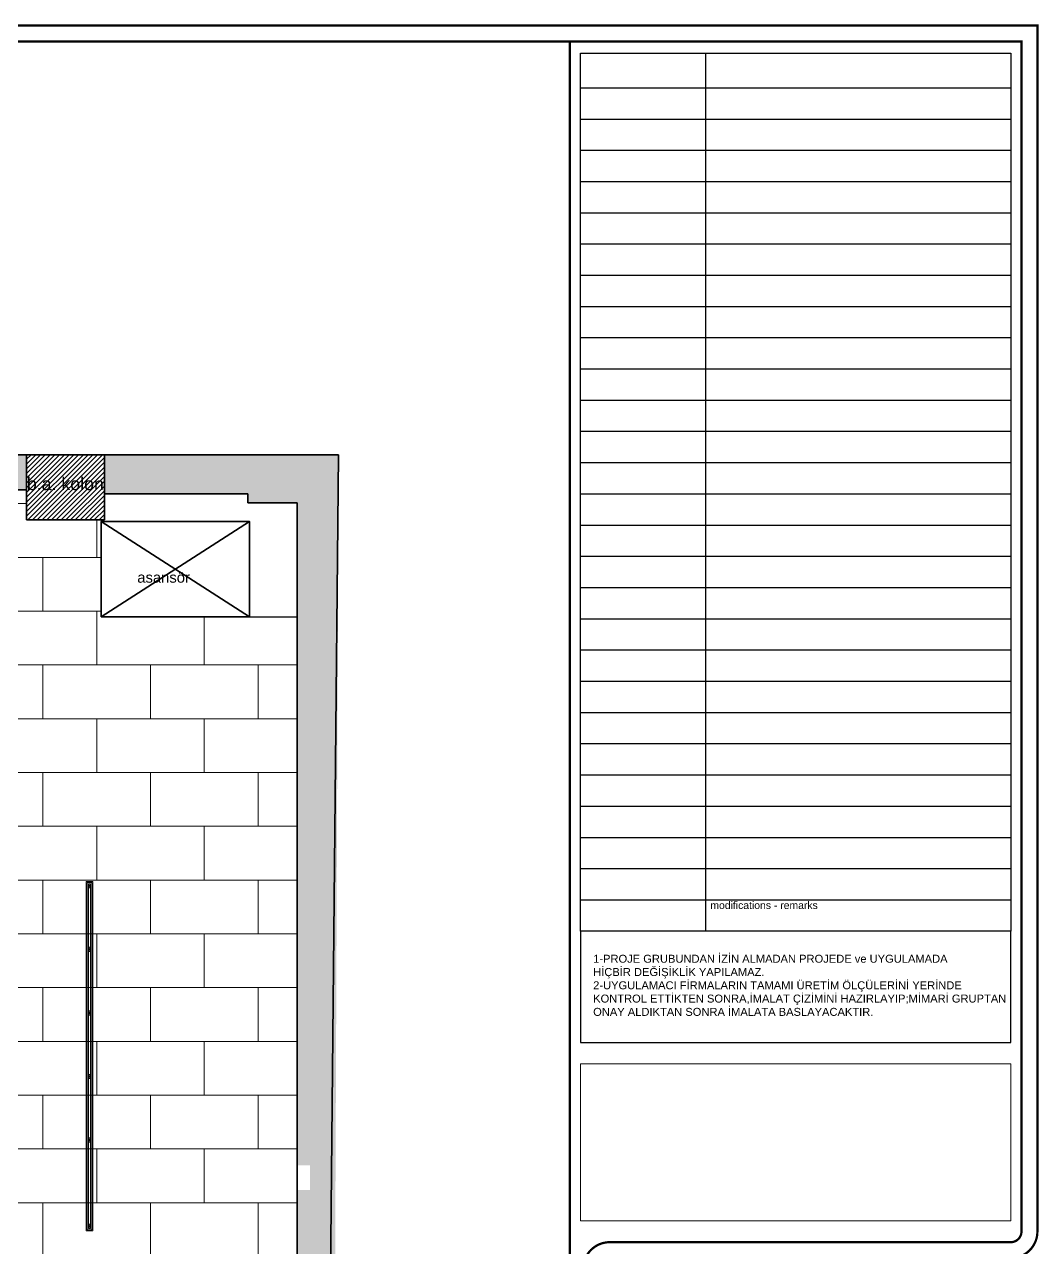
# Model space of a CAD drawing. Header units: millimetres. Extents: x 54215 to 67697, y 23496 to 56611.
# Drawn here: x 57592 to 58550, y 52857 to 54013 of the extents above; entities that cross this region are included whole.
import ezdxf

# ---------------------------------------------------------------- set-up
doc = ezdxf.new("R2010")
doc.units = ezdxf.units.MM
for name, color, linetype, lineweight in [('- 0.09', 9, 'Continuous', 9), ('no3_duvar kaplama', 8, 'Continuous', 0), ('no3_duvar mevcut', 4, 'Continuous', 35), ('no3_döşeme kaplama', 8, 'Continuous', 0), ('no3_kutuprofil kesit', 74, 'Continuous', 18), ('t_tarama', 251, 'Continuous', 20), ('t_yazı', 154, 'Continuous', 25)]:
    doc.layers.add(name, color=color, linetype=linetype, lineweight=lineweight)
doc.layers.add('0 rölöve', color=7, linetype='Continuous', true_color=0xf1380e)
doc.layers.add('no3_alçıpan kesit', color=7, linetype='Continuous', lineweight=20, true_color=0xf5003d)
doc.styles.add('AT-ARIAL', font='arial.ttf')
doc.styles.get("Standard").update_dxf_attribs({"font": 'arial.ttf'})

# ---------------------------------------------------------------- blocks, each defined once
blk = doc.blocks.new('plan girişblok')
at = {"layer": '- 0.09'}
h = blk.add_hatch(dxfattribs=at)
h.set_pattern_fill('ANSI31', color=256)
h.set_pattern_definition([(45, (2446.458, 1691.4684), (-2.245064, 2.245064), [])])
h.paths.add_polyline_path([(3742.1, 3361.5), (3669.1, 3361.5), (3669.1, 3300), (3742.1, 3300)])
h.paths.add_polyline_path([(4427.6, 3357), (4354.1, 3357), (4354.1, 3295.5), (4427.6, 3295.5)])
h.paths.add_polyline_path([(5009.1, 3356), (4935.6, 3356), (4935.6, 3294.5), (5009.1, 3294.5)])
h.paths.add_polyline_path([(5006.1, 2568.5), (4933.1, 2568.5), (4933.1, 2507), (5006.1, 2507)])
h.paths.add_polyline_path([(4427.6, 2569.5), (4354.6, 2569.5), (4354.6, 2508), (4427.6, 2508)])
h.paths.add_polyline_path([(3742.1, 2563.5), (3669.1, 2563.5), (3669.1, 2502), (3742.1, 2502)])
at = {"layer": 'no3_duvar kaplama'}
h = blk.add_hatch(color=256, dxfattribs=at)
h.dxf.hatch_style = 1
h.paths.add_polyline_path([(3669.1, 2563.5), (3687.1, 2563.5), (3669.1, 2563.5), (3669.1, 2502), (3687.1, 2502), (5226.7, 2507.9), (5230.3, 3356), (3742.1, 3357), (3687.1, 3361.5), (3669.1, 3361.5), (3669.1, 3294), (3687.1, 3294), (3687.1, 3300), (3669.1, 3300), (3669.1, 3361.5), (3742.1, 3361.5), (3742.1, 3322), (4354.1, 3322), (4354.1, 3357), (4427.6, 3357), (4427.6, 3323), (4935.6, 3323), (4935.6, 3356), (5009.1, 3356), (5009.1, 3319), (5144.6, 3319), (5144.6, 3310.5), (5191.1, 3310.5), (5191.1, 2573), (5169.1, 2573), (5169.1, 2538.5), (5006.1, 2538.5), (5006.1, 2507), (4933.1, 2507), (4933.1, 2538.5), (4427.6, 2538.5), (4427.6, 2508), (4354.6, 2508), (4354.6, 2538.5), (3742.1, 2538.5), (3742.1, 2502), (3669.1, 2502)])
h.paths.add_polyline_path([(5191.1, 2684.9), (5191.1, 2661.6), (5203.3, 2661.6), (5203.3, 2684.9)], flags=17)
at = {"layer": '0 rölöve'}
blk.add_lwpolyline([(5006.1, 3293), (5006.1, 3203), (5191.1, 3203)], dxfattribs=at)
at = {"layer": 'no3_alçıpan kesit'}
for points in [[(4997.2, 2952), (4992.8, 2952), (4992.8, 2624), (4997.2, 2624)], [(4996, 2950.8), (4994, 2950.8), (4994, 2625.2), (4996, 2625.2)]]:
    blk.add_lwpolyline(points, close=True, dxfattribs=at)
at = {"layer": 'no3_duvar kaplama'}
blk.add_lwpolyline([(4998.2, 2953), (4991.8, 2953), (4991.8, 2623), (4998.2, 2623)], close=True, dxfattribs=at)
at = {"layer": 'no3_duvar mevcut'}
for p, q in [((4427.6, 3357), (4935.6, 3356)), ((4935.6, 3356), (4935.6, 3294.5)), ((4935.6, 3356), (5009.1, 3356)), ((5009.1, 3294.5), (5009.1, 3356)), ((5009.1, 3356), (5230.3, 3356)), ((5221.9, 2507), (5230.3, 3356)), ((4427.6, 3323), (4935.6, 3323)), ((5009.1, 3319), (5144.6, 3319)), ((5144.6, 3319), (5144.6, 3310.5)), ((5144.6, 3310.5), (5191.1, 3310.5)), ((5191.1, 3310.5), (5191.1, 2573)), ((4935.6, 3294.5), (5009.1, 3294.5)), ((5146.1, 3203), (5006.1, 3293)), ((5146.1, 3293), (5006.1, 3203))]:
    blk.add_line(p, q, dxfattribs=at)
blk.add_lwpolyline([(5006.1, 3293), (5146.1, 3293), (5146.1, 3203), (5006.1, 3203)], close=True, dxfattribs=at)
at = {"layer": 'no3_kutuprofil kesit'}
for p, q in [((4996, 2946.8), (4994, 2950.8)), ((4996, 2950.8), (4994, 2946.8)), ((4996, 2886.8), (4994, 2890.8)), ((4996, 2890.8), (4994, 2886.8)), ((4996, 2826.8), (4994, 2830.8)), ((4996, 2830.8), (4994, 2826.8)), ((4996, 2766.8), (4994, 2770.8)), ((4996, 2770.8), (4994, 2766.8)), ((4996, 2706.8), (4994, 2710.8)), ((4996, 2710.8), (4994, 2706.8)), ((4996, 2625.2), (4994, 2629.2)), ((4996, 2629.2), (4994, 2625.2))]:
    blk.add_line(p, q, dxfattribs=at)
for points in [[(4994, 2950.8), (4996, 2950.8), (4996, 2946.8), (4994, 2946.8)], [(4994, 2890.8), (4996, 2890.8), (4996, 2886.8), (4994, 2886.8)], [(4994, 2830.8), (4996, 2830.8), (4996, 2826.8), (4994, 2826.8)], [(4994, 2770.8), (4996, 2770.8), (4996, 2766.8), (4994, 2766.8)], [(4994, 2710.8), (4996, 2710.8), (4996, 2706.8), (4994, 2706.8)], [(4994, 2629.2), (4996, 2629.2), (4996, 2625.2), (4994, 2625.2)]]:
    blk.add_lwpolyline(points, close=True, dxfattribs=at)
at = {"layer": '0 rölöve'}
blk.add_text('b.a. kolon', height=12, dxfattribs=at).set_placement((4935.9, 3322.6))
at = {"layer": 't_yazı', "insert": (5036.3, 3235), "char_height": 10, "width": 307.913, "attachment_point": 7}
blk.add_mtext(' asansör', dxfattribs=at)

msp = doc.modelspace()

# ---------------------------------------------------------------- hatches: boundary and pattern name
at = {"layer": 'no3_döşeme kaplama', "lineweight": 5}
h = msp.add_hatch(dxfattribs=at)
h.set_pattern_fill('AR-B816', color=256, scale=0.25, style=0)
h.set_pattern_definition([(0, (45722.57, 20133.716), (0, 50.8), []), (90, (45722.57, 20133.716), (-50.8, 50.8), [50.8, -50.8])])
h.paths.add_polyline_path([(57529.235, 53204.52), (57513.535, 53204.52), (57282.865, 53204.52), (57282.865, 53015.72), (56488.835, 53015.72), (56488.835, 52790.22), (56400.835, 52790.22), (56400.835, 52853.72), (56385.835, 52853.72), (56385.835, 53038.72), (56340.913, 53038.72), (56340.913, 53190.72), (57022.618, 53190.72), (57038.602, 53192.966), (57050.531, 53197.879), (57063.631, 53207.708), (57070.584, 53216.112), (57075.624, 53225.175), (57079.159, 53235.79), (57080.503, 53245.069), (57080.618, 53248.72), (57080.618, 53541.72), (57090.335, 53541.72), (57090.335, 53573.22), (57280.888, 53573.22), (57263.648, 53572.621), (57256.072, 53571.977), (57249.125, 53571.181), (57240.192, 53569.863), (57231.039, 53568.166), (57220.109, 53565.668), (57209.158, 53562.635), (57197.249, 53558.711), (57184.737, 53553.85), (57170.378, 53547.275), (57156.755, 53539.968), (57144.685, 53532.534), (57132.423, 53523.952), (57122.845, 53516.436), (57114.956, 53509.644), (57125.447, 53497.963), (57151.875, 53518.467), (57180.969, 53534.968), (57212.13, 53547.127), (57244.713, 53554.69), (57278.043, 53557.503), (57311.432, 53555.506), (57344.189, 53548.742), (57375.638, 53537.35), (57405.128, 53521.565), (57432.049, 53501.714), (57455.845, 53478.207), (57476.024, 53451.531), (57492.169, 53422.236), (57503.945, 53390.929), (57506.845, 53380.296), (57522.002, 53384.307), (57516.746, 53402.593), (57512.849, 53413.55), (57506.189, 53429.324), (57498.372, 53444.755), (57489.973, 53458.87), (57479.122, 53474.457), (57466.343, 53490.038), (57455.456, 53501.507), (57443.417, 53512.645), (57429.729, 53523.671), (57420.706, 53530.118), (57409.116, 53537.552), (57395.816, 53545.025), (57379.735, 53552.699), (57361.606, 53559.736), (57346.917, 53564.281), (57330.257, 53568.264), (57314.108, 53570.988), (57302.458, 53572.282), (57294.029, 53572.872), (57283.501, 53573.207), (57594.335, 53573.22), (57594.335, 53544.72), (57664.835, 53544.72), (57664.835, 53453.22), (57849.835, 53453.22), (57849.835, 52823.22), (57827.899, 52823.22), (57827.899, 52788.72), (57664.835, 52788.72), (57664.835, 52818.72), (57591.835, 52818.72), (57591.835, 52788.72), (57513.535, 52788.72), (57513.535, 52994.52), (57529.235, 52994.52)])

# ---------------------------------------------------------------- linework, layer by layer
at = {"color": 250}
for p, q in [((58235.631, 53985.431), (58235.632, 53156.385)), ((58117.558, 53952.891), (58523.959, 53952.891)), ((58117.558, 53923.391), (58523.959, 53923.391)), ((58117.558, 53893.891), (58523.959, 53893.891)), ((58117.558, 53864.39), (58523.96, 53864.39)), ((58117.558, 53834.89), (58523.96, 53834.89)), ((58117.558, 53805.39), (58523.96, 53805.39)), ((58117.558, 53775.89), (58523.96, 53775.89)), ((58117.558, 53746.39), (58523.96, 53746.39)), ((58117.558, 53716.889), (58523.96, 53716.889)), ((58117.558, 53687.389), (58523.96, 53687.389)), ((58117.558, 53657.889), (58523.96, 53657.889)), ((58117.558, 53628.389), (58523.96, 53628.389)), ((58117.558, 53598.888), (58523.96, 53598.888)), ((58117.558, 53569.388), (58523.96, 53569.388)), ((58117.558, 53539.888), (58523.96, 53539.888)), ((58117.558, 53510.388), (58523.96, 53510.388)), ((58117.558, 53480.888), (58523.96, 53480.888)), ((58117.558, 53451.387), (58523.96, 53451.387)), ((58117.558, 53421.887), (58523.96, 53421.887)), ((58117.558, 53392.387), (58523.96, 53392.387)), ((58117.558, 53362.887), (58523.96, 53362.887)), ((58117.558, 53333.386), (58523.96, 53333.386)), ((58117.558, 53303.886), (58523.96, 53303.886)), ((58117.558, 53274.386), (58523.96, 53274.386)), ((58117.558, 53244.886), (58523.96, 53244.886)), ((58117.558, 53215.386), (58523.96, 53215.386)), ((58117.558, 53185.885), (58523.96, 53185.885))]:
    msp.add_line(p, q, dxfattribs=at)
at = {"color": 252, "const_width": 2.135}
for points in [[(58549.046, 52211.617), (55059.324, 52211.617), (55059.324, 54011.617), (58549.046, 54011.617), (58549.046, 52872.569, -0.41421356), (58523.96, 52847.482), (58145.153, 52847.482, 0.41421356), (58135.119, 52837.448), (58135.119, 52593.61, 0.41421356), (58145.153, 52583.575), (58523.96, 52583.575, -0.41421356), (58549.046, 52558.489), (58549.046, 52211.617)], [(58533.994, 52872.569, -0.41421356), (58523.96, 52862.534), (58145.153, 52862.534, 0.41421356), (58120.067, 52837.448), (58120.067, 52593.61, 0.41421356), (58145.153, 52568.524), (58523.96, 52568.524, -0.41421356), (58533.994, 52558.489), (58533.994, 52226.669), (55074.376, 52226.669), (55074.376, 53996.565), (58533.994, 53996.565), (58533.994, 52872.569)]]:
    msp.add_lwpolyline(points, format="xyb", dxfattribs=at)
msp.add_lwpolyline([(58107.524, 52226.669), (58107.524, 53996.565)], dxfattribs=at)
at = {"color": 250}
msp.add_lwpolyline([(58523.96, 53156.385), (58117.558, 53156.385), (58117.558, 53985.431), (58523.959, 53985.431)], close=True, dxfattribs=at)
msp.add_lwpolyline([(58117.558, 53156.385), (58117.558, 53051.022), (58523.96, 53051.022), (58523.96, 53156.385)], dxfattribs=at)
at = {"layer": 'no3_döşeme kaplama', "color": 3, "lineweight": 5}
msp.add_lwpolyline([(57283.501, 53573.207), (57594.335, 53573.22), (57594.335, 53544.72), (57664.835, 53544.72), (57664.835, 53453.22), (57849.835, 53453.22), (57849.835, 52823.22), (57827.899, 52823.22), (57827.899, 52788.72), (57664.835, 52788.72), (57664.835, 52818.72), (57591.835, 52818.72)], dxfattribs=at)
at = {"layer": 't_tarama', "color": 254}
for p, q in [((58523.96, 53030.953), (58117.558, 53030.953)), ((58523.96, 53030.953), (58523.96, 52882.603)), ((58523.96, 52882.603), (58117.558, 52882.603))]:
    msp.add_line(p, q, dxfattribs=at)
msp.add_lwpolyline([(58117.558, 53030.953), (58117.558, 52882.603)], dxfattribs=at)

# ---------------------------------------------------------------- block references
at = {"layer": '0 rölöve'}
msp.add_blockref('plan girişblok', (52658.765, 50250.261), dxfattribs=at)

# ---------------------------------------------------------------- texts
at = {"color": 250, "insert": (58129.486, 53105.104), "char_height": 7.52595, "width": 517.45576, "attachment_point": 4}
msp.add_mtext('1-PROJE GRUBUNDAN İZİN ALMADAN PROJEDE ve UYGULAMADA\\PHİÇBİR DEĞİŞİKLİK YAPILAMAZ.\\P2-UYGULAMACI FİRMALARIN TAMAMI ÜRETİM ÖLÇÜLERİNİ YERİNDE \\PKONTROL ETTİKTEN SONRA,İMALAT ÇİZİMİNİ HAZIRLAYIP;MİMARİ GRUPTAN\\PONAY ALDIKTAN SONRA İMALATA BASLAYACAKTIR.', dxfattribs=at)
at = {"layer": 't_yazı', "color": 252, "insert": (58240.194, 53184.274), "char_height": 7.02422, "width": 149.98671, "attachment_point": 1, "style": 'AT-ARIAL'}
msp.add_mtext('modifications - remarks', dxfattribs=at)

doc.saveas('drawing.dxf')
